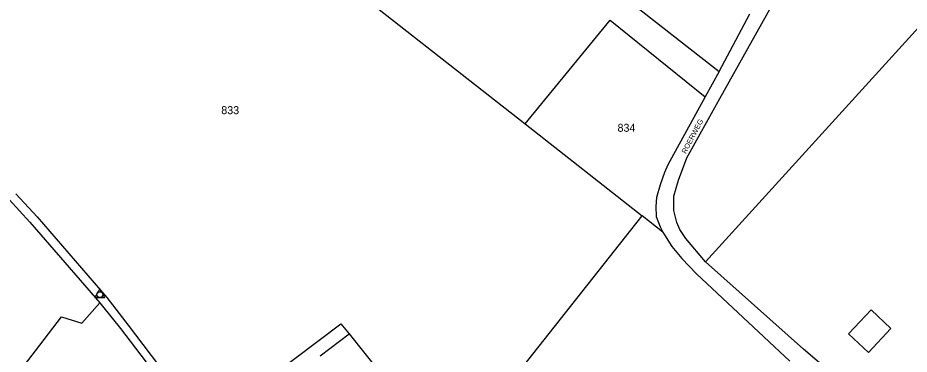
# Model space of a CAD drawing. Extents: x 191922 to 199923, y 328959 to 333350.
# Drawn here: x 193617.3 to 193917.9, y 331398 to 331511.5 of the extents above; entities that cross this region are included whole.
import ezdxf

# ---------------------------------------------------------------- set-up
doc = ezdxf.new("R2010")
doc.units = 0
for name, color, linetype in [('bestemmingsplangebied', 7, 'Continuous'), ('enkelbestemming', 7, 'Continuous'), ('Level 12', 7, 'Continuous'), ('Level 6', 7, 'Continuous'), ('Maatvoering_symbolen', 7, 'Continuous'), ('recreatiewoning', 7, 'Continuous')]:
    doc.layers.add(name, color=color, linetype=linetype)

# ---------------------------------------------------------------- blocks, each defined once
blk = doc.blocks.new('DC')
at = {"layer": 'Level 12'}
blk.add_lwpolyline([(-1.73, -1), (1.73, -1), (0, 2), (-1.73, -1)], dxfattribs=at)
blk.add_circle((0, 0), 1, dxfattribs=at)

msp = doc.modelspace()

# ---------------------------------------------------------------- linework, layer by layer
at = {"layer": 'bestemmingsplangebied'}
msp.add_line((193651.87, 331406.67), (193675.27, 331376.11), dxfattribs=at)
msp.add_line((193651.87, 331406.67), (193675.27, 331376.11), dxfattribs=at)
for points in [[(193614.33, 331450.21), (193621.39, 331442.49), (193644.91, 331415.27)], [(193614.33, 331450.21), (193621.39, 331442.49), (193644.91, 331415.27)], [(193644.91, 331415.27), (193645.89, 331414.14), (193651.87, 331406.67)], [(193644.91, 331415.27), (193645.89, 331414.14), (193651.87, 331406.67)]]:
    msp.add_lwpolyline(points, dxfattribs=at)
at = {"layer": 'Level 6'}
for p, q in [((193683.74, 331626.82), (193853.76, 331493.37)), ((193658.28, 331577.85), (193788.33, 331475.75)), ((193788.33, 331475.75), (193817.1, 331510.73)), ((193817.1, 331510.73), (193849.04, 331484.77)), ((193853.76, 331493.37), (193864.1, 331512.87)), ((193853.76, 331493.37), (193849.04, 331484.77)), ((193788.33, 331475.75), (193827.88, 331444.7)), ((193616.65, 331452.08), (193623.78, 331444.33)), ((193783.47, 331388.61), (193827.88, 331444.7)), ((193834.84, 331439.19), (193827.88, 331444.7)), ((193882.27, 331399.66), (193849.14, 331429.16)), ((193846.14, 331425.14), (193877.66, 331395.64)), ((193638.85, 331408.39), (193644.91, 331415.27)), ((193680.27, 331373.8), (193726.25, 331408.2)), ((193726.25, 331408.2), (193729.02, 331404.85)), ((193654.56, 331407.77), (193680.27, 331373.8)), ((193719.27, 331397.47), (193729.02, 331404.85)), ((193729.02, 331404.85), (193749.84, 331378.81)), ((193915.4, 331371.43), (193882.27, 331399.66))]:
    msp.add_line(p, q, dxfattribs=at)
for points in [[(193849.14, 331429.16), (193842.61, 331437.01), (193840.52, 331440.07), (193839.54, 331442.46), (193838.49, 331446.44), (193838.55, 331451.35), (193840.04, 331456.65), (193842.89, 331464.27), (193853.97, 331484.21), (193872.88, 331518.05), (193883.61, 331537.49), (193895.97, 331557.54), (193902.44, 331567.09), (193923.81, 331596.15), (193925.45, 331594.88), (193963.01, 331634.45)], [(193849.14, 331429.16), (193943.57, 331533.13), (194002.48, 331598.76)], [(193849.04, 331484.77), (193836.47, 331461.89), (193835.39, 331459.27), (193833.96, 331455.07), (193832.67, 331450.79), (193832.4, 331447.83), (193832.57, 331444.4), (193833.88, 331440.95), (193834.84, 331439.19)], [(193623.78, 331444.33), (193647.32, 331417.15), (193654.56, 331407.77)], [(193834.84, 331439.19), (193835.35, 331438.26), (193837.85, 331434.34), (193841.23, 331430.22), (193846.14, 331425.14)], [(193613.32, 331386.22), (193632, 331410.53), (193638.85, 331408.39)]]:
    msp.add_lwpolyline(points, dxfattribs=at)
at = {"layer": 'recreatiewoning'}
msp.add_line((193904.13, 331398.57), (193897.45, 331404.84), dxfattribs=at)
msp.add_lwpolyline([(193904.13, 331398.57), (193911.74, 331406.68), (193905.06, 331412.95), (193897.45, 331404.84)], dxfattribs=at)

# ---------------------------------------------------------------- block references
at = {"layer": 'Level 12'}
msp.add_blockref('DC', (193644.96, 331418.05), dxfattribs=at)

# ---------------------------------------------------------------- texts
at = {"layer": 'enkelbestemming'}
for s, p in [('833', (193685.91, 331478.96)), ('834', (193819.53, 331473.01))]:
    msp.add_text(s, height=2.7, dxfattribs=at).set_placement(p)
at = {"layer": 'Maatvoering_symbolen'}
msp.add_text('ROERWEG', height=1.75, rotation=62.1266, dxfattribs=at).set_placement((193842.56, 331465.46))

doc.saveas('drawing.dxf')
